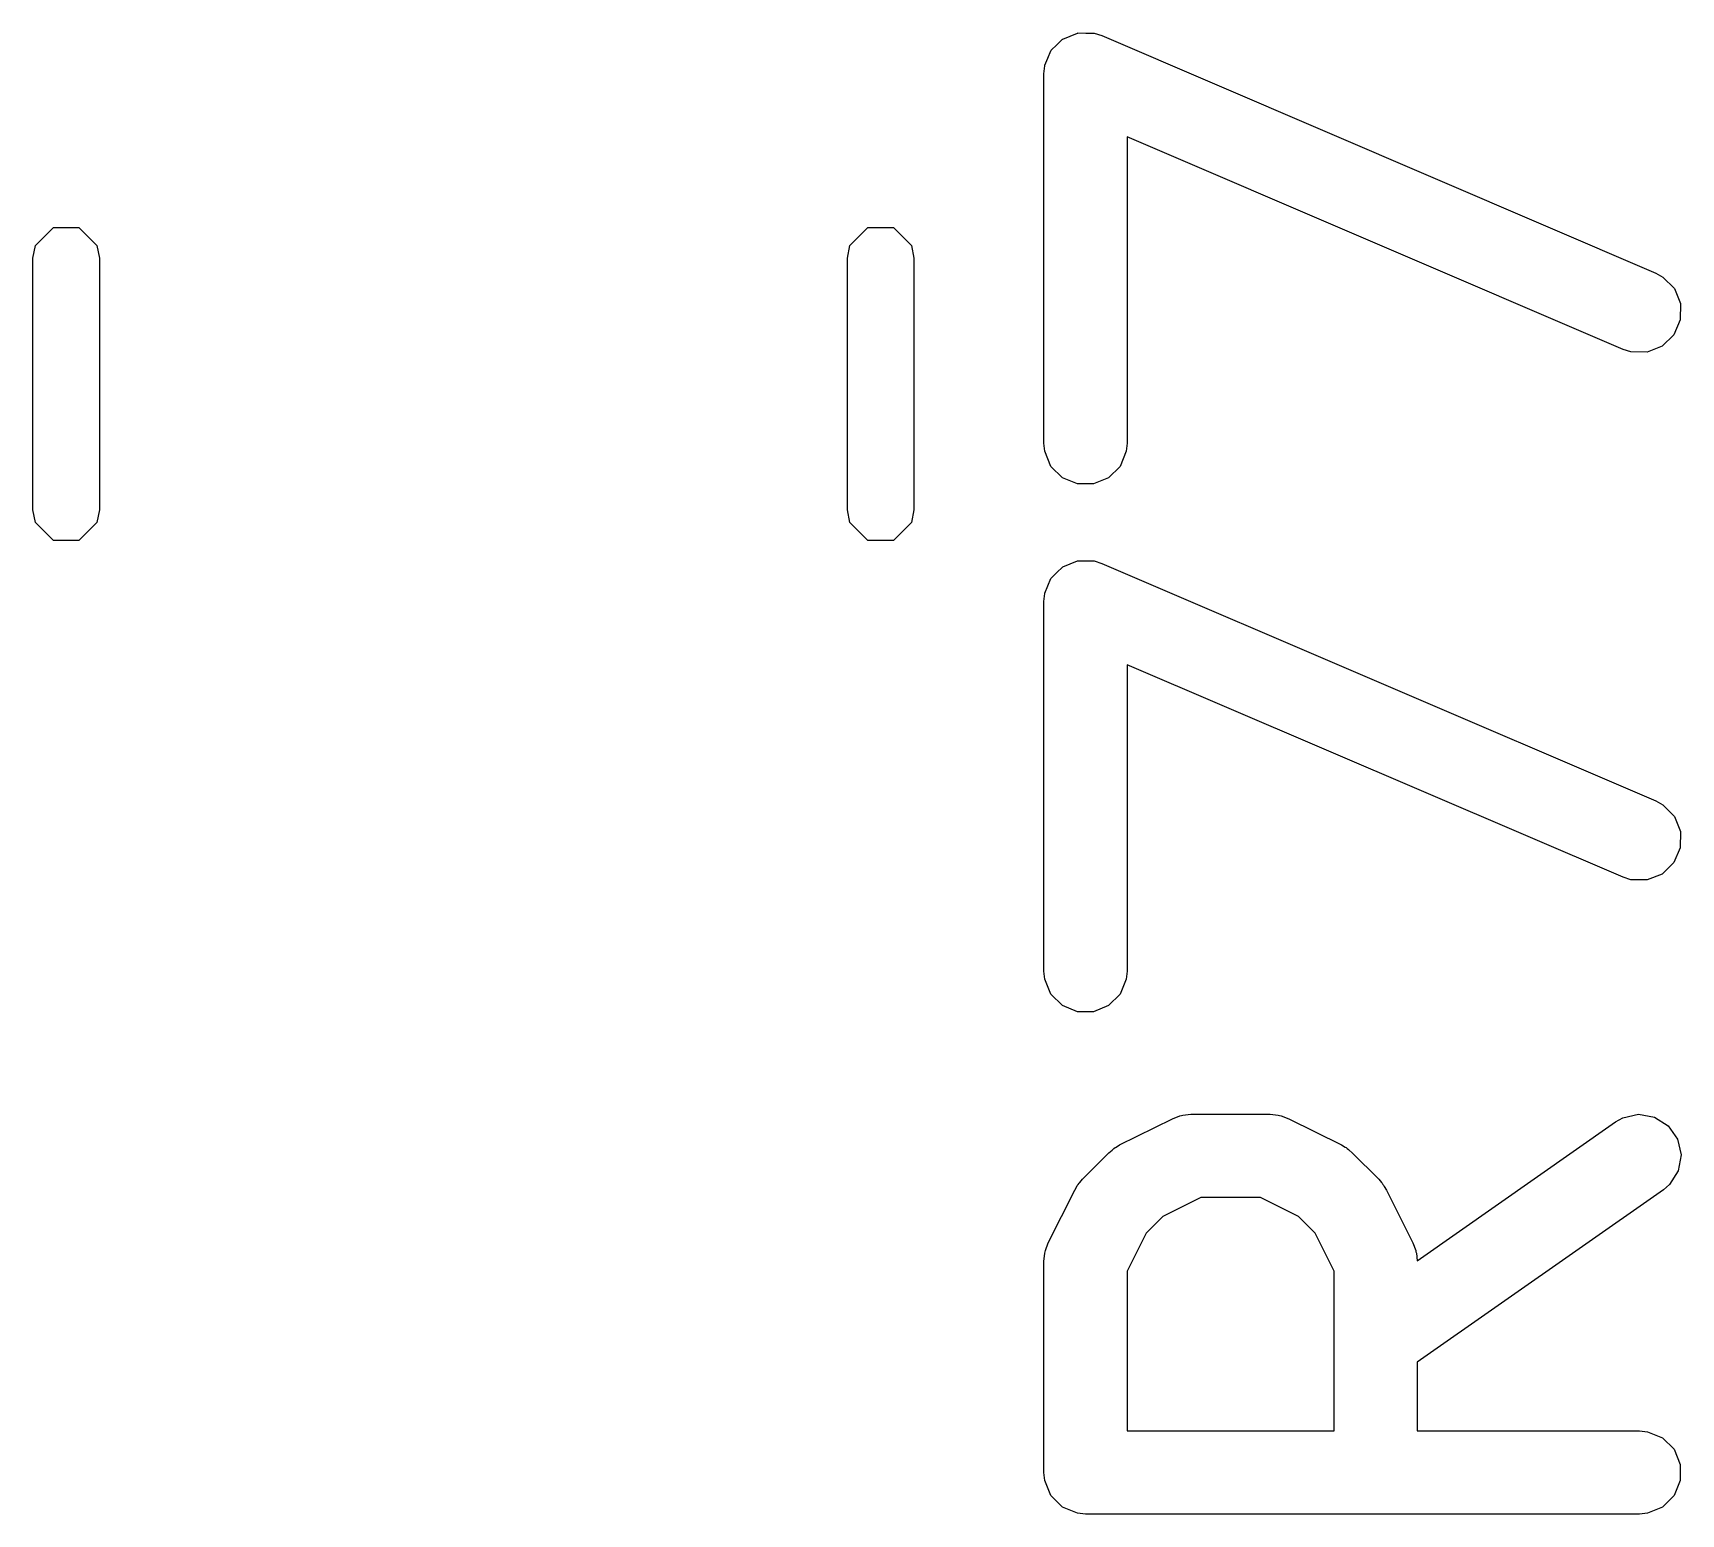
# Model space of a CAD drawing. Header units: inches. Extents: x 1.31 to 5.24, y -7.02 to -1.13.
# Drawn here: x 2.7333 to 2.8504, y -3.6059 to -3.5007 of the extents above; entities that cross this region are included whole.
import ezdxf

# ---------------------------------------------------------------- set-up
doc = ezdxf.new("R2010")
doc.units = ezdxf.units.IN
doc.header["$MEASUREMENT"] = 0
doc.layers.add('F.Silkscreen', color=41, linetype='CONTINUOUS', true_color=0xf2eda1)

msp = doc.modelspace()

# ---------------------------------------------------------------- linework, layer by layer
at = {"layer": 'F.Silkscreen', "linetype": 'CONTINUOUS'}
for p, q in [((2.80751, -3.50067), (2.80752, -3.50066)), ((2.80752, -3.50066), (2.80808, -3.50067)), ((2.80563, -3.50189), (2.80603, -3.5015)), ((2.80603, -3.5015), (2.80642, -3.50111)), ((2.80642, -3.50111), (2.80644, -3.5011)), ((2.80644, -3.5011), (2.80645, -3.50109)), ((2.80645, -3.50109), (2.80697, -3.50088)), ((2.80697, -3.50088), (2.80749, -3.50067)), ((2.80749, -3.50067), (2.80751, -3.50067)), ((2.80808, -3.50067), (2.80864, -3.50067)), ((2.80864, -3.50067), (2.80866, -3.50067)), ((2.80866, -3.50067), (2.80868, -3.50067)), ((2.80868, -3.50067), (2.80923, -3.50085)), ((2.80923, -3.50085), (2.8486, -3.51772)), ((2.80511, -3.50356), (2.80517, -3.50299)), ((2.80517, -3.50295), (2.80539, -3.50244)), ((2.80517, -3.50297), (2.80517, -3.50295)), ((2.80517, -3.50299), (2.80517, -3.50297)), ((2.80539, -3.50244), (2.80561, -3.50192)), ((2.80561, -3.50192), (2.80562, -3.50191)), ((2.80562, -3.50191), (2.80563, -3.50189)), ((2.80511, -3.52981), (2.80511, -3.50356)), ((2.84627, -3.52315), (2.81102, -3.50804)), ((2.81102, -3.50804), (2.81102, -3.52981)), ((2.73345, -3.51575), (2.73473, -3.51447)), ((2.73473, -3.51447), (2.73653, -3.51447)), ((2.73653, -3.51447), (2.73781, -3.51575)), ((2.79132, -3.51575), (2.7926, -3.51447)), ((2.7926, -3.51447), (2.79441, -3.51447)), ((2.79441, -3.51447), (2.79569, -3.51575)), ((2.73327, -3.51665), (2.73345, -3.51575)), ((2.73781, -3.51575), (2.73799, -3.51665)), ((2.79114, -3.51665), (2.79132, -3.51575)), ((2.79569, -3.51575), (2.79587, -3.51665)), ((2.73327, -3.53453), (2.73327, -3.51665)), ((2.73799, -3.51665), (2.73799, -3.53453)), ((2.79114, -3.53453), (2.79114, -3.51665)), ((2.79587, -3.51665), (2.79587, -3.53453)), ((2.8486, -3.51772), (2.8491, -3.518)), ((2.8491, -3.518), (2.84991, -3.51882)), ((2.84991, -3.51882), (2.85034, -3.51989)), ((2.85034, -3.51989), (2.85032, -3.52105)), ((2.85032, -3.52105), (2.84987, -3.52211)), ((2.84904, -3.52291), (2.84797, -3.52334)), ((2.84987, -3.52211), (2.84904, -3.52291)), ((2.84682, -3.52332), (2.84627, -3.52315)), ((2.84797, -3.52334), (2.84682, -3.52332)), ((2.80517, -3.53038), (2.80511, -3.52981)), ((2.81102, -3.52981), (2.81096, -3.53038)), ((2.80561, -3.53145), (2.80517, -3.53038)), ((2.81096, -3.53038), (2.81052, -3.53145)), ((2.80642, -3.53226), (2.80561, -3.53145)), ((2.80749, -3.5327), (2.80642, -3.53226)), ((2.8097, -3.53226), (2.80864, -3.5327)), ((2.81052, -3.53145), (2.8097, -3.53226)), ((2.80864, -3.5327), (2.80749, -3.5327)), ((2.73345, -3.53543), (2.73327, -3.53453)), ((2.73799, -3.53453), (2.73781, -3.53543)), ((2.79132, -3.53543), (2.79114, -3.53453)), ((2.79587, -3.53453), (2.79569, -3.53543)), ((2.73473, -3.53671), (2.73345, -3.53543)), ((2.73781, -3.53543), (2.73653, -3.53671)), ((2.7926, -3.53671), (2.79132, -3.53543)), ((2.79569, -3.53543), (2.79441, -3.53671)), ((2.73653, -3.53671), (2.73473, -3.53671)), ((2.79441, -3.53671), (2.7926, -3.53671)), ((2.80563, -3.53939), (2.80603, -3.539)), ((2.80603, -3.539), (2.80642, -3.5386)), ((2.80642, -3.5386), (2.80644, -3.5386)), ((2.80644, -3.5386), (2.80645, -3.53858)), ((2.80645, -3.53858), (2.80697, -3.53837)), ((2.80697, -3.53837), (2.80749, -3.53816)), ((2.80749, -3.53816), (2.80751, -3.53816)), ((2.80751, -3.53816), (2.80752, -3.53815)), ((2.80752, -3.53815), (2.80808, -3.53816)), ((2.80808, -3.53816), (2.80864, -3.53816)), ((2.80864, -3.53816), (2.80866, -3.53817)), ((2.80866, -3.53817), (2.80868, -3.53817)), ((2.80868, -3.53817), (2.80923, -3.53834)), ((2.80923, -3.53834), (2.8486, -3.55522)), ((2.80511, -3.54106), (2.80517, -3.54048)), ((2.80517, -3.54045), (2.80539, -3.53993)), ((2.80517, -3.54046), (2.80517, -3.54045)), ((2.80517, -3.54048), (2.80517, -3.54046)), ((2.80539, -3.53993), (2.80561, -3.53942)), ((2.80561, -3.53942), (2.80562, -3.5394)), ((2.80562, -3.5394), (2.80563, -3.53939)), ((2.80511, -3.5673), (2.80511, -3.54106)), ((2.84627, -3.56064), (2.81102, -3.54554)), ((2.81102, -3.54554), (2.81102, -3.5673)), ((2.8486, -3.55522), (2.8491, -3.5555)), ((2.8491, -3.5555), (2.84991, -3.55632)), ((2.84991, -3.55632), (2.85034, -3.55739)), ((2.85034, -3.55739), (2.85032, -3.55854)), ((2.85032, -3.55854), (2.84987, -3.5596)), ((2.84987, -3.5596), (2.84904, -3.56041)), ((2.84682, -3.56082), (2.84627, -3.56064)), ((2.84797, -3.56083), (2.84682, -3.56082)), ((2.84904, -3.56041), (2.84797, -3.56083)), ((2.80517, -3.56788), (2.80511, -3.5673)), ((2.81102, -3.5673), (2.81096, -3.56788)), ((2.80561, -3.56894), (2.80517, -3.56788)), ((2.81096, -3.56788), (2.81052, -3.56894)), ((2.80642, -3.56976), (2.80561, -3.56894)), ((2.80749, -3.5702), (2.80642, -3.56976)), ((2.8097, -3.56976), (2.80864, -3.5702)), ((2.81052, -3.56894), (2.8097, -3.56976)), ((2.80864, -3.5702), (2.80749, -3.5702)), ((2.81049, -3.57966), (2.81424, -3.57779)), ((2.81424, -3.57779), (2.81478, -3.57758)), ((2.81478, -3.57758), (2.81489, -3.57757)), ((2.81489, -3.57757), (2.81499, -3.57753)), ((2.81499, -3.57753), (2.81556, -3.57747)), ((2.81556, -3.57747), (2.82119, -3.57747)), ((2.82119, -3.57747), (2.82176, -3.57753)), ((2.82176, -3.57753), (2.82186, -3.57757)), ((2.82186, -3.57757), (2.82197, -3.57758)), ((2.82197, -3.57758), (2.82251, -3.57779)), ((2.82251, -3.57779), (2.82626, -3.57966)), ((2.84574, -3.57801), (2.84625, -3.57772)), ((2.84625, -3.57772), (2.84737, -3.57748)), ((2.84737, -3.57748), (2.8485, -3.57768)), ((2.8485, -3.57768), (2.84948, -3.57829)), ((2.83163, -3.58788), (2.84574, -3.57801)), ((2.84948, -3.57829), (2.85014, -3.57924)), ((2.80785, -3.58209), (2.80973, -3.58021)), ((2.80973, -3.58021), (2.80995, -3.58003)), ((2.80995, -3.58003), (2.81, -3.57997)), ((2.81, -3.57997), (2.81009, -3.57991)), ((2.81009, -3.57991), (2.81017, -3.57985)), ((2.81017, -3.57985), (2.81024, -3.57982)), ((2.81024, -3.57982), (2.81049, -3.57966)), ((2.82626, -3.57966), (2.82651, -3.57982)), ((2.82651, -3.57982), (2.82658, -3.57985)), ((2.82658, -3.57985), (2.82666, -3.57991)), ((2.82666, -3.57991), (2.82675, -3.57997)), ((2.82675, -3.57997), (2.8268, -3.58003)), ((2.8268, -3.58003), (2.82702, -3.58021)), ((2.82702, -3.58021), (2.8289, -3.58209)), ((2.85014, -3.57924), (2.85039, -3.58036)), ((2.85039, -3.58036), (2.85019, -3.5815)), ((2.8073, -3.58286), (2.80745, -3.58261)), ((2.80745, -3.58261), (2.80748, -3.58254)), ((2.80748, -3.58254), (2.80755, -3.58246)), ((2.80755, -3.58246), (2.80761, -3.58237)), ((2.80761, -3.58237), (2.80766, -3.58232)), ((2.80766, -3.58232), (2.80785, -3.58209)), ((2.8289, -3.58209), (2.82909, -3.58232)), ((2.82909, -3.58232), (2.82914, -3.58237)), ((2.82914, -3.58237), (2.8292, -3.58246)), ((2.8292, -3.58246), (2.82927, -3.58254)), ((2.82927, -3.58254), (2.8293, -3.58261)), ((2.8293, -3.58261), (2.82945, -3.58286)), ((2.84957, -3.58247), (2.84913, -3.58285)), ((2.85019, -3.5815), (2.84957, -3.58247)), ((2.80542, -3.58661), (2.8073, -3.58286)), ((2.81626, -3.58338), (2.81356, -3.58473)), ((2.82049, -3.58338), (2.81626, -3.58338)), ((2.82319, -3.58473), (2.82049, -3.58338)), ((2.82945, -3.58286), (2.83133, -3.58661)), ((2.84913, -3.58285), (2.83164, -3.59509)), ((2.81356, -3.58473), (2.81237, -3.58593)), ((2.82438, -3.58593), (2.82319, -3.58473)), ((2.81237, -3.58593), (2.81102, -3.58862)), ((2.82573, -3.58862), (2.82438, -3.58593)), ((2.80517, -3.58735), (2.80521, -3.58725)), ((2.80521, -3.58725), (2.80522, -3.58715)), ((2.80522, -3.58715), (2.80542, -3.58661)), ((2.83133, -3.58661), (2.83153, -3.58715)), ((2.83153, -3.58715), (2.83154, -3.58725)), ((2.83154, -3.58725), (2.83158, -3.58735)), ((2.80511, -3.58793), (2.80517, -3.58735)), ((2.80511, -3.60292), (2.80511, -3.58793)), ((2.83158, -3.58735), (2.83163, -3.58788)), ((2.81102, -3.58862), (2.81102, -3.59997)), ((2.82573, -3.59997), (2.82573, -3.58862)), ((2.83164, -3.59509), (2.83164, -3.59997)), ((2.81102, -3.59997), (2.82573, -3.59997)), ((2.83164, -3.59997), (2.84743, -3.59997)), ((2.84743, -3.59997), (2.84801, -3.60003)), ((2.84801, -3.60003), (2.84907, -3.60047)), ((2.84907, -3.60047), (2.84989, -3.60128)), ((2.84989, -3.60128), (2.85033, -3.60235)), ((2.85033, -3.60235), (2.85033, -3.6035)), ((2.80517, -3.6035), (2.80511, -3.60292)), ((2.80561, -3.60457), (2.80517, -3.6035)), ((2.85033, -3.6035), (2.84989, -3.60457)), ((2.80642, -3.60538), (2.80561, -3.60457)), ((2.84989, -3.60457), (2.84907, -3.60538)), ((2.80749, -3.60582), (2.80642, -3.60538)), ((2.80806, -3.60588), (2.80749, -3.60582)), ((2.84743, -3.60588), (2.80806, -3.60588)), ((2.84801, -3.60582), (2.84743, -3.60588)), ((2.84907, -3.60538), (2.84801, -3.60582))]:
    msp.add_line(p, q, dxfattribs=at)

doc.saveas('drawing.dxf')
